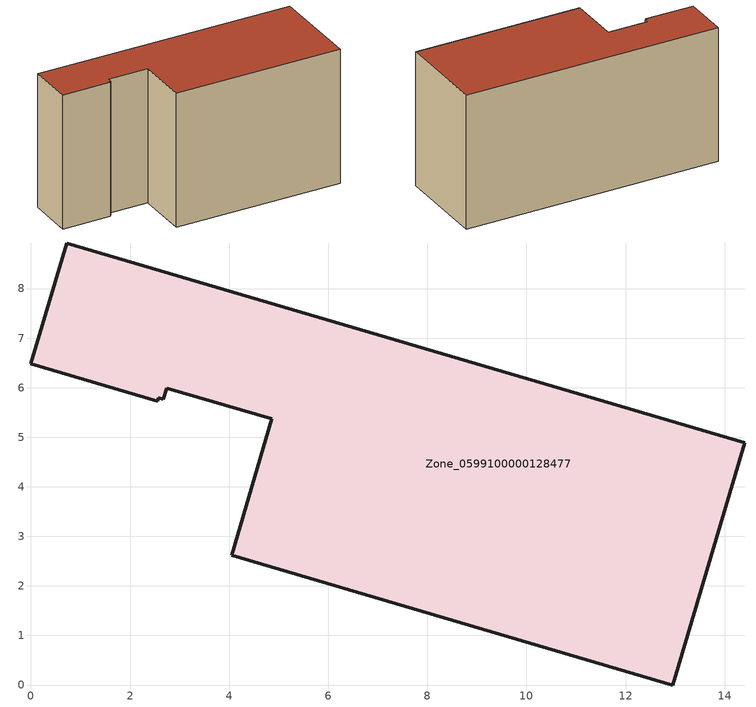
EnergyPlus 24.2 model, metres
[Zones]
Zone_0599100000128477
 floor ground (C_G): 0,6.48 0.72,8.92 14.4,4.89 12.95,0 4.05,2.62 4.86,5.37 2.74,5.99 2.67,5.77 2.57,5.79 2.56,5.73 z0
 wall outside (C_F): 2.74,5.99 4.86,5.37 4.05,2.62 12.95,0 14.4,4.89 0.72,8.92 0,6.48 2.56,5.73 2.57,5.79 2.67,5.77 2.74,5.99 z0:7.51
 roof outside (C_R): 0,6.48 2.56,5.73 2.57,5.79 2.67,5.77 2.74,5.99 4.86,5.37 4.05,2.62 12.95,0 14.4,4.89 0.72,8.92 z7.51
[BUILDING]
Pand.0599100000128477: North Axis=0; Terrain=City; Loads Convergence Tolerance Value=0.04; Temperature Convergence Tolerance Value=0.4; Solar Distribution=FullExterior; Maximum Number of Warmup Days=25; Minimum Number of Warmup Days=1
[Site:Location]
Rotterdam.The.Hague.AP_ZH_NLD Design_Conditions: Latitude=51.96; Longitude=4.45; Time Zone=1; Elevation=-4.5
[SITE:GROUNDTEMPERATURE:BUILDINGSURFACE]
18, 18, 18, 18, 18, 18, 18, 18, 18, 18, 18, 18
[MATERIAL] Thermal Absorptance=0.9; Solar Absorptance=0.7; Visible Absorptance=0.7
Name | Roughness | Thickness | Conductivity | Density | Specific Heat
G.TI.1975-1991 | MediumSmooth | 0.15 | 0.288461 | 540 | 1210
F.TI.1975-1991 | Rough | 0.3 | 0.230769 | 1920 | 840
R.TI.1975-1991 | MediumRough | 0.2 | 0.153846 | 1500 | 1000
[CONSTRUCTION]
C_G: G.TI.1975-1991
C_F: F.TI.1975-1991
C_R: R.TI.1975-1991
[ZONE]
Zone_0599100000128477: Type=1; Multiplier=1; Ceiling Height=Autocalculate; Volume=Autocalculate; Floor Area=autocalculate; Part of Total Floor Area=Yes
[ZONEINFILTRATION:DESIGNFLOWRATE]
Infil_Zone_0599100000128477: Zone or ZoneList or Space or SpaceList=Zone_0599100000128477; Schedule=AlwaysOn; Design Flow Rate Calculation Method=Flow/Area; Flow Rate per Floor Area=0.003; Constant Term Coefficient=1; Temperature Term Coefficient=0; Velocity Term Coefficient=0; Velocity Squared Term Coefficient=0
[HVACTEMPLATE:ZONE:IDEALLOADSAIRSYSTEM]
Zone_0599100000128477: Maximum Heating Supply Air Temperature=50; Minimum Cooling Supply Air Temperature=13; Maximum Heating Supply Air Humidity Ratio=0.0156; Minimum Cooling Supply Air Humidity Ratio=0.0077; Heating Limit=NoLimit; Cooling Limit=NoLimit; Dehumidification Control Type=ConstantSensibleHeatRatio; Cooling Sensible Heat Ratio=0.7; Dehumidification Setpoint=60; Humidification Control Type=None; Humidification Setpoint=30; Outdoor Air Method=None; Outdoor Air Flow Rate per Person=0.00944; Outdoor Air Flow Rate per Zone Floor Area=0; Outdoor Air Flow Rate per Zone=0; Demand Controlled Ventilation Type=None; Outdoor Air Economizer Type=NoEconomizer; Heat Recovery Type=None; Sensible Heat Recovery Effectiveness=0.7; Latent Heat Recovery Effectiveness=0.65
[ZONECONTROL:THERMOSTAT]
ThermostatControl_Zone_0599100000128477: Zone or ZoneList=Zone_0599100000128477; Control Type Schedule=DualSetpointControlType; Control 1=Thermostat_Zone_0599100000128477; Temperature Difference Between Cutout And Setpoint=0
[THERMOSTATSETPOINT:DUALSETPOINT]
Thermostat_Zone_0599100000128477: Heating Setpoint Temperature Schedule=HeatingSetpoint_Zone_0599100000128477; Cooling Setpoint Temperature Schedule=CoolingSetpoint_Zone_0599100000128477
[SCHEDULE:COMPACT]
HeatingSetpoint_Zone_0599100000128477: Through: 12/31, For: AllDays, Until: 24:00, 21
CoolingSetpoint_Zone_0599100000128477: Through: 12/31, For: AllDays, Until: 24:00, 24
DualSetpointControlType: Through: 12/31, For: AllDays, Until: 24:00, 4
AlwaysOn: Through: 12/31, For: AllDays, Until: 24:00, 1
